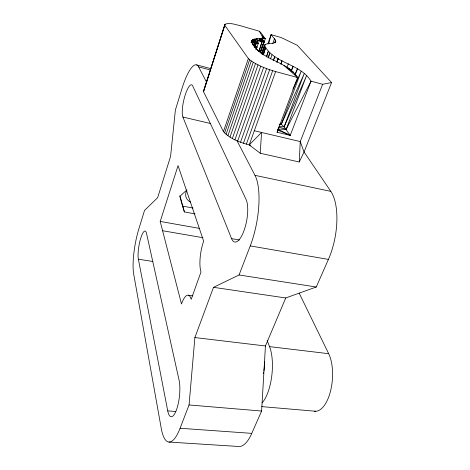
<?xml version="1.0" encoding="UTF-8"?>
<svg xmlns="http://www.w3.org/2000/svg" width="470" height="470" viewBox="0 0 470 470"><rect width="100%" height="100%" fill="white"/><g stroke="black" fill="none" stroke-linecap="round" stroke-linejoin="round"><path stroke-width="0.7" d="M250.539 145.201C240.752 142.78 230.4 139.249 223.426 131.612L203.528 91.715L225.077 24.229C229.971 22.29 235.476 24.716 240.364 25.709L259.393 31.237C261.896 33.822 265.139 36.924 262.225 40.59M268.699 43.81L271.09 34.633L275.532 40.144L275.749 41.431L275.15 42.441C272.107 44.327 268.164 42.87 265.074 44.603L264.516 45.455C273.857 63.75 300.289 63.391 311.04 81.163L290.243 135.395L277.077 132.27L297.586 77.521L275.643 71.581L249.229 144.901L260.216 153.238L299.249 161.991L300.254 141.582L322.626 84.294L331.573 82.55L297.299 45.296L281.189 37.565L271.09 34.633L267.947 43.616M169.036 442.059L238.889 446.5A44.268 16.168 -84.9 0 0 251.779 433.363L261.614 411.033L265.438 345.985L285.742 297.962L316.251 287.011L328.413 259.405A48.386 21.068 -79.5 0 0 330.821 191.372L304.008 151.91L300.254 141.582L254.329 130.754M260.216 153.238L261.584 132.464L249.229 144.901M210.63 70.059L198.616 66.904A37.547 9.312 -77.4 0 0 182.031 88.425L175.375 110.08L170.581 156.393L157.656 197.664L144.537 210.419L138.815 229.037A34.022 7.796 -80.2 0 0 133.697 274.127L161.245 428.358A45.919 13.09 -83.5 0 0 180.086 428.264L189.052 404.964L194.886 337.56L213.503 287.323L239.06 274.974L316.251 287.011M251.338 42.23L251.585 40.978L252.455 39.833C255.662 37.947 259.657 39.339 262.942 37.823L263.423 37.136L262.654 35.185L262.942 37.823L261.984 40.596L262.942 37.823L259.393 31.237M281.136 64.178L281.965 60.606L280.731 64.014M257.442 42.723L257.983 40.614L260.28 38.517L261.197 40.279L264.263 41.307L260.445 52.299M263.505 54.925L265.456 47.917L262.906 54.731M277.177 62.122L278.152 58.627L276.683 61.987M261.996 40.267L262.601 38.152M255.351 45.931L255.98 43.833L258.382 43.099L256.244 49.315M259.217 51.071L261.966 42.006L264.263 41.307L260.48 50.831M268.317 57.939L269.804 53.034L268.112 57.828M277.077 132.27L278.581 127.405M266.737 56.318L268.27 51.442L266.326 56.97M160.205 221.435L178.054 165.64L203.651 241.157A22.989 7.132 -80.4 0 0 200.984 271.989L191.19 299.343A22.202 6.48 -81.8 0 0 181.491 303.984L160.205 221.435L199.609 228.42M225.077 24.229L203.545 90.886M203.528 91.715L224.783 24.74M251.121 42.371L251.585 40.978L251.662 42.482C261.461 60.624 286.612 60.501 297.586 77.521L283.992 65.477L293.221 72.227L287.029 67.263L291.705 70.676M261.919 40.414L263.323 36.255L262.847 37.629M251.121 42.359L251.585 40.978L251.474 42.259L255.98 43.833L255.275 45.89M261.725 53.698L264.516 45.455L261.643 53.703M258.847 51.013L261.966 42.006L257.983 40.614L256.832 38.71L254.529 40.966L253.53 41.113L252.455 39.833L251.474 42.259L253.53 41.113L254.229 39.075M223.426 131.612L248.371 58.538L224.83 25.38M275.532 40.144L274.48 42.852M224.578 132.945L249.652 59.702L248.371 58.538M255.657 42.141L256.832 38.71L253.53 41.113M257.266 42.7L257.983 40.614L261.861 39.985L262.942 37.823L261.972 40.573M226.076 134.326L251.291 60.941L249.652 59.702M256.132 49.326L256.849 47.247L255.098 44.967L252.425 43.98M261.966 42.006L259.587 40.52L260.28 38.517M227.897 135.736L253.254 62.228L251.291 60.941M261.197 40.279L261.89 38.287L261.861 39.985L264.263 41.307L261.966 46.706M230 137.14L255.51 63.544L253.254 62.228M260.574 52.405L265.35 38.663L263.641 36.595M262.178 52.922L265.074 44.603L262.154 52.875M232.362 138.521L258.024 64.866L255.51 63.544M261.996 54.168L264.639 46.571M263.071 54.761L265.456 47.917M262.219 40.561L263.423 37.136M234.935 139.843L260.738 66.17L258.024 64.866M237.673 141.094L263.617 67.427L260.738 66.17M272.806 43.434L274.509 38.611M240.523 142.246L266.602 68.62L263.617 67.427M270.532 58.915L271.995 54.79M243.431 143.274L269.639 69.719L275.643 71.581M273.575 60.119L274.803 56.67L273.094 60.7M246.356 144.167L272.671 70.717M276.912 62.081L278.152 58.627M286.859 67.85L288.363 63.755M291.418 71.046L293.186 66.258L291.283 70.212M295.207 74.947L297.504 68.773L294.69 74.718M277.523 129.961L290.243 135.395L284.127 126.871L304.237 73.626L281.318 124.262L279.415 124.844M257.208 42.652L257.983 40.614M239.06 274.974L250.246 245.91A50.413 17.22 -79.5 0 0 254.993 175.345L237.056 140.824M256.044 49.279L256.849 47.247L253.025 45.138M331.573 82.55L304.113 151.875L299.249 161.991M255.98 49.25L256.849 47.247L254.164 46.495M279.157 126.36L284.127 126.871L306.475 75.846L286.165 129.362L278.311 129.08M255.087 45.831L255.98 43.833L252.784 41.436L252.455 39.833L251.761 41.883L255.98 43.833M292.91 89.141L301.223 71.252L281.318 124.262L279.157 124.356M186.937 189.886L180.028 196.16L184.405 211.935L195.056 213.897M256.832 38.71L254.264 41.002L258.382 43.099L252.784 41.436M258.206 51.218L259.575 50.795L261.408 53.169L260.098 52.734M279.856 124.297L281.318 124.262L284.127 126.871M180.086 428.264L251.779 433.363M167.725 410.868A21.021 5.987 -83.5 0 0 176.415 410.046A21.021 5.987 -83.5 0 0 179.088 380.201L146.499 233.273A15.581 3.572 -80.2 0 0 140.759 238.143A15.581 3.572 -80.2 0 0 138.374 259.211L167.725 410.868L175.762 411.509M189.052 404.964L261.614 411.033M261.684 406.609L315.793 411.274M194.886 337.56L265.438 345.985M267.16 340.509L269.557 346.637L328.683 353.693A32.606 14.811 -85.3 0 1 330.61 390.781A32.606 14.811 -85.3 0 1 314.495 411.209M279.891 124.062L281.318 124.262L280.155 123.375M188.546 295.254L192.87 295.865M213.503 287.323L285.742 297.962M138.374 259.211L152.744 261.455M259.587 40.52L264.263 41.307M162.602 230.729L202.958 237.697M250.246 245.91L328.413 259.405M254.711 46.871L256.849 47.247M231.551 238.619A23.071 7.867 -79.5 0 0 243.93 230.852A23.071 7.867 -79.5 0 0 246.063 199.456L192.671 85.887A17.196 4.259 -77.4 0 0 185.109 95.293A17.196 4.259 -77.4 0 0 182.906 117.048L231.551 238.619L239.436 239.994M263.288 38.282L265.35 38.663L263.1 37.653M193.064 208.051L182.542 206.077L184.405 211.935M254.993 175.345L330.821 191.372M252.443 44.38L255.098 44.967M182.906 117.048L210.578 123.522M196.572 64.883L210.742 68.614M322.626 84.294L311.04 81.163L286.165 129.362L278.904 127.053M257.531 50.22L259.575 50.795L256.972 49.832M266.602 68.62L269.639 69.719M254.246 47.294L255.363 47.823M278.228 129.373L290.243 135.395M254.529 40.966L258.382 43.099M294.813 74.395L297.04 77.098M198.616 66.904L206.618 82.285M299.167 293.139L328.683 353.693M179.71 195.878L182.354 205.396M190.526 202.106A10.499 9.089 -18.6 0 1 186.831 190.227M269.557 346.637A33.675 12.954 -84.2 0 1 262.119 402.89M264.393 361.841A18.354 7.021 -84 0 1 263.934 370.777M263.711 372.14A18.354 7.021 -84 0 1 263.447 373.491M275.749 41.431L275.261 42.805L275.749 41.431"/></g></svg>
